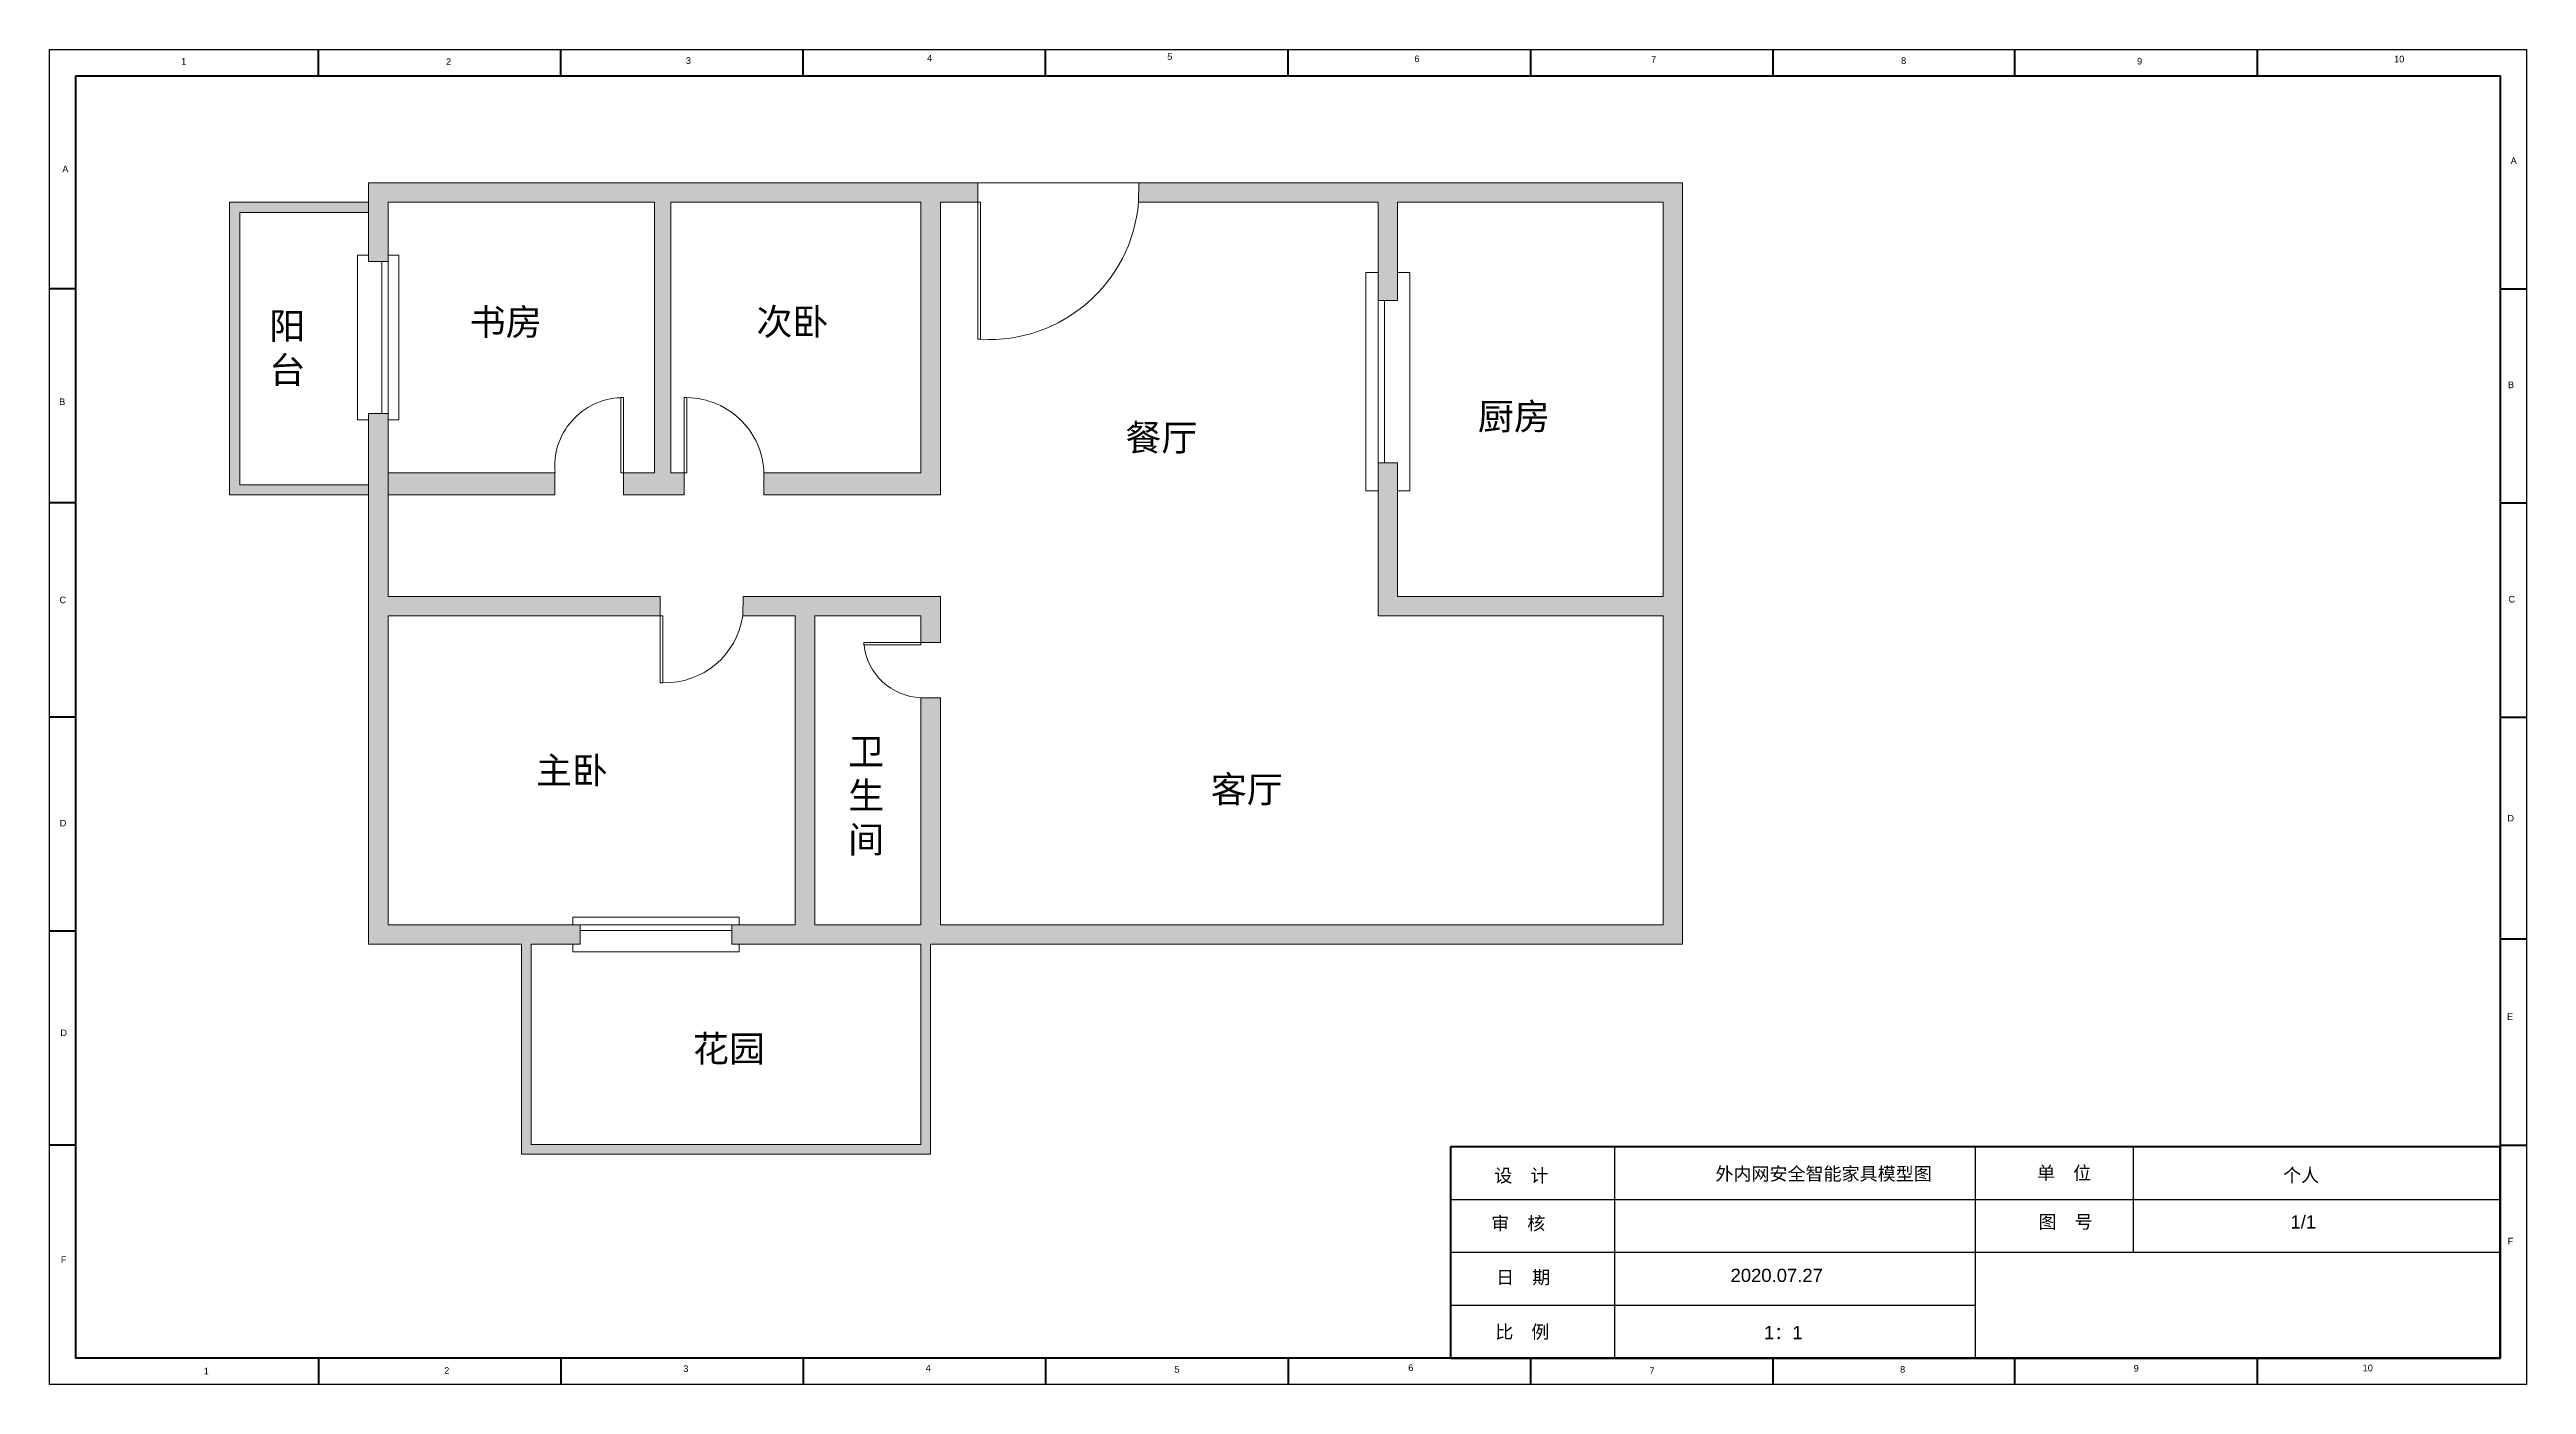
# Model space of a CAD drawing. Header units: millimetres. Extents: x 1357 to 2294, y 1769 to 2274.
import ezdxf

# ---------------------------------------------------------------- set-up
doc = ezdxf.new("R2010")
doc.units = ezdxf.units.MM
doc.layers.add('粗实线', color=2, linetype='Continuous', lineweight=50)
doc.layers.add('细实线', color=7, linetype='Continuous')
doc.styles.get("Standard").update_dxf_attribs({"font": 'arial.ttf', "height": 10})

msp = doc.modelspace()

# ---------------------------------------------------------------- hatches: boundary and pattern name
at = {"layer": '细实线', "lineweight": 13}
h = msp.add_hatch(color=256, dxfattribs=at)
h.dxf.hatch_style = 1
h.paths.add_polyline_path([(1708.42, 2224.03), (1477.87, 2224.03), (1477.87, 2194.3), (1485.21, 2194.3), (1485.21, 2216.69), (1586.02, 2216.69), (1586.02, 2114.3), (1574.29, 2114.3), (1574.29, 2105.95), (1597.32, 2105.95), (1597.32, 2114.3), (1592.2, 2114.3), (1592.2, 2216.69), (1686.84, 2216.69), (1686.84, 2114.3), (1627.44, 2114.3, -0.016068), (1627.44, 2112.41), (1627.44, 2105.95), (1639.3, 2105.95), (1694.18, 2105.95), (1694.18, 2216.69), (1708.42, 2216.69)])
h.paths.add_polyline_path([(1975.01, 2224.03), (1769.31, 2224.03), (1769.16, 2216.69), (1859.85, 2216.69), (1859.85, 2179.51), (1867.19, 2179.51), (1867.19, 2216.69), (1967.67, 2216.69), (1967.67, 2067.57), (1867.19, 2067.57), (1867.19, 2118.13), (1859.85, 2118.13), (1859.85, 2060.23), (1967.67, 2060.23), (1967.67, 1943.35), (1867.19, 1943.35), (1694.18, 1943.35), (1694.18, 2029.26), (1686.84, 2029.26), (1686.84, 1943.35), (1646.64, 1943.35), (1646.64, 2060.23), (1686.84, 2060.23), (1686.84, 2050.2), (1694.18, 2050.2), (1694.18, 2067.57), (1646.64, 2067.57), (1619.59, 2067.57), (1619.42, 2060.23), (1639.3, 2060.23), (1639.3, 1943.35), (1615.28, 1943.35), (1615.28, 1936.01), (1686.84, 1936.01), (1686.84, 1860.19), (1539.42, 1860.19), (1539.42, 1936.01), (1557.89, 1936.01), (1557.89, 1943.35), (1539.42, 1943.35), (1485.21, 1943.35), (1485.21, 2060.23), (1539.42, 2060.23), (1588.21, 2060.23), (1588.21, 2067.57), (1485.21, 2067.57), (1485.21, 2136.77), (1477.87, 2136.77), (1477.87, 2060.23), (1477.87, 1936.01), (1535.76, 1936.01), (1535.76, 1856.53), (1690.5, 1856.53), (1690.5, 1936.01), (1975.01, 1936.01)])
h.paths.add_polyline_path([(1429.1, 2212.79), (1477.87, 2212.79), (1477.87, 2216.69), (1425.2, 2216.69), (1425.2, 2105.95), (1477.87, 2105.95), (1477.87, 2109.84), (1429.1, 2109.84)])
h = msp.add_hatch(color=256, dxfattribs=at)
h.dxf.hatch_style = 1
h.paths.add_polyline_path([(1548.38, 2114.3), (1485.21, 2114.3), (1485.21, 2105.95), (1548.38, 2105.95)])

# ---------------------------------------------------------------- linework, layer by layer
at = {"layer": '粗实线', "lineweight": 50}
for p, q in [((1458.91, 2264.5), (1458.91, 2274.5)), ((1550.61, 2264.5), (1550.61, 2274.5)), ((1642.31, 2264.5), (1642.31, 2274.5)), ((1734.01, 2264.5), (1734.01, 2274.5)), ((1917.41, 2274.5), (1917.41, 2264.5)), ((2009.11, 2274.5), (2009.11, 2264.5)), ((2100.53, 2274.5), (2100.53, 2264.5)), ((2192.35, 2274.5), (2192.35, 2264.5)), ((1367.16, 2183.95), (1357.16, 2183.95)), ((2284.25, 2183.95), (2294.25, 2183.95)), ((1367.16, 2102.95), (1357.16, 2102.95)), ((2284.25, 2102.95), (2294.25, 2102.95)), ((1367.16, 2021.95), (1357.16, 2021.95)), ((2284.25, 2021.95), (2294.25, 2021.95)), ((1367.16, 1940.95), (1357.16, 1940.95)), ((2284.25, 1938.02), (2294.25, 1938.02)), ((1367.16, 1859.95), (1357.16, 1859.95)), ((2284.25, 1859.95), (2294.25, 1859.95)), ((1458.91, 1779.4), (1458.91, 1769.4)), ((1550.61, 1779.4), (1550.61, 1769.4)), ((1642.31, 1779.4), (1642.31, 1769.4)), ((1734.01, 1779.4), (1734.01, 1769.4)), ((1825.71, 1779.4), (1825.71, 1769.4)), ((1917.41, 1779.4), (1917.41, 1769.4)), ((2009.11, 1779.4), (2009.11, 1769.4)), ((2100.53, 1779.4), (2100.53, 1769.4)), ((2192.35, 1779.4), (2192.35, 1769.4))]:
    msp.add_line(p, q, dxfattribs=at)
at = {"layer": '粗实线'}
for p, q in [((1825.71, 2264.5), (1825.71, 2274.5)), ((1887.27, 1779.4), (1887.27, 1859.4)), ((1887.27, 1859.4), (2284.25, 1859.4)), ((2284.25, 1779.4), (2284.25, 1859.4)), ((1825.71, 1779.4), (1825.71, 1769.4)), ((1887.27, 1779.4), (2284.25, 1779.4))]:
    msp.add_line(p, q, dxfattribs=at)
msp.add_lwpolyline([(1367.16, 2264.5), (2284.25, 2264.5), (2284.25, 1779.4), (1367.16, 1779.4)], close=True, dxfattribs=at)
at = {"layer": '细实线', "lineweight": 13}
for p, q in [((1477.87, 2224.03), (1477.87, 2194.3)), ((1477.87, 2224.03), (1975.01, 2224.03)), ((1708.42, 2224.03), (1708.42, 2164.87)), ((1769.16, 2216.69), (1769.31, 2224.03)), ((1975.01, 2224.03), (1975.01, 1936.01)), ((1477.87, 2216.69), (1425.2, 2216.69)), ((1425.2, 2216.69), (1425.2, 2105.95)), ((1477.87, 2212.79), (1429.1, 2212.79)), ((1429.1, 2212.79), (1429.1, 2109.84)), ((1485.21, 2216.69), (1485.21, 2067.57)), ((1485.21, 2216.69), (1586.02, 2216.69)), ((1586.02, 2216.69), (1586.02, 2114.3)), ((1592.2, 2114.3), (1592.2, 2216.69)), ((1592.2, 2216.69), (1686.84, 2216.69)), ((1686.84, 2216.69), (1686.84, 2114.3)), ((1694.18, 2216.69), (1694.18, 2105.95)), ((1694.18, 2216.69), (1709.42, 2216.69)), ((1709.42, 2164.87), (1709.42, 2216.69)), ((1769.16, 2216.69), (1859.85, 2216.69)), ((1859.85, 2216.69), (1859.85, 2060.23)), ((1867.19, 2216.69), (1867.19, 2179.51)), ((1867.19, 2216.69), (1967.67, 2216.69)), ((1967.67, 2216.69), (1967.67, 2067.57)), ((1473.7, 2196.72), (1473.7, 2134.35)), ((1473.7, 2196.72), (1477.87, 2196.72)), ((1477.87, 2194.3), (1485.21, 2194.3)), ((1482.88, 2194.3), (1482.88, 2136.77)), ((1485.21, 2196.72), (1489.37, 2196.72)), ((1489.37, 2196.72), (1489.37, 2134.35)), ((1855.19, 2190.13), (1855.19, 2107.51)), ((1855.19, 2190.13), (1859.85, 2190.13)), ((1867.19, 2190.13), (1871.85, 2190.13)), ((1871.85, 2190.13), (1871.85, 2107.51)), ((1859.85, 2179.51), (1867.19, 2179.51)), ((1862.24, 2179.51), (1862.24, 2118.13)), ((1708.42, 2164.87), (1709.42, 2164.87)), ((1485.21, 2136.77), (1477.87, 2136.77)), ((1477.87, 2136.77), (1477.87, 2060.23)), ((1574.29, 2142.78), (1573.29, 2142.78)), ((1573.29, 2142.78), (1573.29, 2114.3)), ((1574.29, 2114.3), (1574.29, 2142.78)), ((1597.32, 2114.3), (1597.32, 2142.78)), ((1597.32, 2142.78), (1598.32, 2142.78)), ((1598.32, 2142.78), (1598.32, 2114.3)), ((1477.87, 2134.35), (1473.7, 2134.35)), ((1489.37, 2134.35), (1485.21, 2134.35)), ((1859.85, 2118.13), (1867.19, 2118.13)), ((1867.19, 2118.13), (1867.19, 2067.57)), ((1429.1, 2109.84), (1477.87, 2109.84)), ((1485.21, 2114.3), (1548.38, 2114.3)), ((1548.38, 2114.3), (1548.38, 2105.95)), ((1573.29, 2114.3), (1586.02, 2114.3)), ((1574.29, 2114.3), (1574.29, 2105.95)), ((1592.2, 2114.3), (1598.32, 2114.3)), ((1597.32, 2114.3), (1597.32, 2105.95)), ((1627.44, 2114.3), (1627.44, 2105.95)), ((1627.44, 2114.3), (1686.84, 2114.3)), ((1425.2, 2105.95), (1477.87, 2105.95)), ((1485.21, 2105.95), (1548.38, 2105.95)), ((1574.29, 2105.95), (1597.32, 2105.95)), ((1627.44, 2105.95), (1639.3, 2105.95)), ((1639.3, 2105.95), (1694.18, 2105.95)), ((1855.19, 2107.51), (1859.85, 2107.51)), ((1867.19, 2107.51), (1871.85, 2107.51)), ((1485.21, 2067.57), (1588.21, 2067.57)), ((1588.21, 2067.57), (1588.21, 2034.89)), ((1619.42, 2060.23), (1619.59, 2067.57)), ((1619.59, 2067.57), (1646.64, 2067.57)), ((1646.64, 2067.57), (1694.18, 2067.57)), ((1694.18, 2067.57), (1694.18, 2050.2)), ((1867.19, 2067.57), (1967.67, 2067.57)), ((1477.87, 2060.23), (1477.87, 1936.01)), ((1485.21, 2060.23), (1539.42, 2060.23)), ((1485.21, 2060.23), (1485.21, 1943.35)), ((1539.42, 2060.23), (1589.21, 2060.23)), ((1589.21, 2034.89), (1589.21, 2060.23)), ((1619.42, 2060.23), (1639.3, 2060.23)), ((1639.3, 2060.23), (1639.3, 1943.35)), ((1646.64, 2060.23), (1686.84, 2060.23)), ((1646.64, 2060.23), (1646.64, 1943.35)), ((1686.84, 2060.23), (1686.84, 2049.2)), ((1859.85, 2060.23), (1967.67, 2060.23)), ((1967.67, 2060.23), (1967.67, 1943.35)), ((1686.84, 2050.2), (1665.29, 2050.2)), ((1665.29, 2050.2), (1665.29, 2049.2)), ((1665.29, 2049.2), (1686.84, 2049.2)), ((1686.84, 2050.2), (1694.18, 2050.2)), ((1588.21, 2034.89), (1589.21, 2034.89)), ((1686.84, 2029.26), (1686.84, 1943.35)), ((1686.84, 2029.26), (1694.18, 2029.26)), ((1694.18, 2029.26), (1694.18, 1943.35)), ((1539.42, 1943.35), (1485.21, 1943.35)), ((1639.3, 1943.35), (1539.42, 1943.35)), ((1618.05, 1946.27), (1555.12, 1946.27)), ((1555.12, 1946.27), (1555.12, 1943.35)), ((1557.89, 1943.35), (1557.89, 1936.01)), ((1615.28, 1941.23), (1557.89, 1941.23)), ((1615.28, 1943.35), (1615.28, 1936.01)), ((1618.05, 1946.27), (1618.05, 1943.35)), ((1686.84, 1943.35), (1646.64, 1943.35)), ((1867.19, 1943.35), (1694.18, 1943.35)), ((1967.67, 1943.35), (1867.19, 1943.35)), ((1535.76, 1936.01), (1477.87, 1936.01)), ((1535.76, 1936.01), (1535.76, 1856.53)), ((1539.42, 1936.01), (1539.42, 1860.19)), ((1557.89, 1936.01), (1539.42, 1936.01)), ((1555.12, 1936.01), (1555.12, 1933.09)), ((1618.05, 1933.09), (1555.12, 1933.09)), ((1686.84, 1936.01), (1615.28, 1936.01)), ((1618.05, 1936.01), (1618.05, 1933.09)), ((1686.84, 1860.19), (1686.84, 1936.01)), ((1975.01, 1936.01), (1690.5, 1936.01)), ((1690.5, 1856.53), (1690.5, 1936.01)), ((1535.76, 1856.53), (1690.5, 1856.53)), ((1539.42, 1860.19), (1686.84, 1860.19))]:
    msp.add_line(p, q, dxfattribs=at)
at = {"layer": '细实线'}
for p, q in [((1949.36, 1779.4), (1949.36, 1859.4)), ((2085.76, 1779.4), (2085.76, 1859.4)), ((2145.55, 1819.4), (2145.55, 1859.4)), ((1887.27, 1839.4), (2284.25, 1839.4)), ((1887.27, 1819.4), (2284.25, 1819.4)), ((1887.27, 1799.4), (2085.76, 1799.4))]:
    msp.add_line(p, q, dxfattribs=at)
msp.add_lwpolyline([(1357.16, 2274.5), (2294.25, 2274.5), (2294.25, 1769.4), (1357.16, 1769.4)], close=True, dxfattribs=at)
at = {"layer": '细实线', "lineweight": 13}
for centre, radius, start, end in [((1712.68, 2221.46), 56.68, 266.7078, 355.16825), ((1574.25, 2116.81), 25.98, 92.10183, 185.53912), ((1598.03, 2113.36), 29.42, 358.15893, 89.44054), ((1590.02, 2064.6), 29.72, 268.44695, 351.54413), ((1687.56, 2051.65), 22.4, 186.29351, 268.17087)]:
    msp.add_arc(centre, radius, start, end, dxfattribs=at)

# ---------------------------------------------------------------- texts
at = {"layer": '粗实线', "lineweight": 50, "char_height": 2.5, "attachment_point": 1}
for s, width, insert in [('\\pxqc;1', 23.1506, (1396.35, 2271.28)), ('\\pxqc;2', 24.1666, (1496.07, 2271.15)), ('\\pxqc;3', 44.0901, (1576.82, 2271.59)), ('\\pxqc;4', 38.7007, (1670.75, 2272.43)), ('\\pxqc;5', 48.2727, (1756.85, 2273.12)), ('\\pxqc;6', 46.6375, (1851.16, 2272.23)), ('\\pxqc;7', 51.711, (1938.19, 2272.03)), ('\\pxqc;8', 55.3613, (2030.95, 2271.55)), ('\\pxqc;9', 54.5442, (2120.63, 2271.34)), ('\\pxqc;10', 70.4723, (2210.88, 2272.14)), ('\\pxqc;A', 8.0272, (1359.13, 2230.57)), ('A', 6.0014, (2288.25, 2233.7)), ('\\pxql;B', 7.0028, (2287.25, 2148.86)), ('\\pxqc;B', 5.5744, (1359.18, 2142.47)), ('\\pxqc;C', 6.2072, (1359.07, 2067.5)), ('C', 6.8323, (2287.42, 2067.77)), ('\\pxqc;D', 6.5455, (1358.99, 1983.04)), ('D', 7.2305, (2287.02, 1984.93)), ('\\pxqc;D', 5.4224, (1359.79, 1903.71)), ('E', 7.3498, (2286.9, 1909.79)), ('F', 5.1208, (2287.12, 1824.89)), ('\\pxqc;F', 5.9243, (1359.55, 1817.88)), ('\\pxqc;1', 41.6953, (1395.64, 1775.71)), ('\\pxqc;2', 51.216, (1481.84, 1775.94)), ('\\pxqc;3', 63.3797, (1566.2, 1776.59)), ('\\pxqc;4', 61.0323, (1659.07, 1776.8)), ('\\pxqc;5', 69.7817, (1748.78, 1776.37)), ('\\pxqc;6', 68.2879, (1838.02, 1777)), ('\\pxqc;7', 71.0621, (1927.91, 1775.94)), ('\\pxqc;8', 42.6962, (2036.89, 1776.35)), ('\\pxqc;9', 67.0558, (2113.09, 1776.76)), ('\\pxqc;10', 65.7174, (2201.33, 1776.9))]:
    msp.add_mtext_dynamic_manual_height_columns(s, width=width, gutter_width=12.5, heights=[0], dxfattribs=dict(at, insert=insert))
at = {"layer": '细实线', "lineweight": 13, "char_height": 10, "attachment_point": 1}
for s, width, gutter_width, insert in [('{\\fSimSun|b0|i0|c134|p2;阳台}', 18.3405, 50, (1440.31, 2174.93)), ('{\\fSimSun|b0|i0|c134|p2;厨房}', 45.3509, 50, (1897.54, 2140.67)), ('{\\fSimSun|b0|i0|c134|p2;餐厅}', 45.3509, 50, (1764.16, 2132.65)), ('{\\fSimSun|b0|i0|c134|p2;主卧}', 41.0152, 12.5, (1541.15, 2006.75)), ('{\\fSimSun|b0|i0|c134|p2;卫生间}', 16.2578, 50, (1659.32, 2013.92)), ('{\\fSimSun|b0|i0|c134|p2;客厅}', 45.3509, 50, (1796.48, 1999.58)), ('{\\fSimSun|b0|i0|c134|p2;花园}', 41.0152, 12.5, (1600.56, 1901.44))]:
    msp.add_mtext_dynamic_manual_height_columns(s, width=width, gutter_width=gutter_width, heights=[0], dxfattribs=dict(at, insert=insert))
for s, insert in [('{\\fSimSun|b0|i0|c134|p2;书房}', (1516.1, 2176.42)), ('{\\fSimSun|b0|i0|c134|p2;次卧}', (1624.59, 2176.52))]:
    msp.add_mtext(s, dxfattribs=dict(at, insert=insert))
at = {"layer": '细实线', "lineweight": 50, "char_height": 5, "attachment_point": 1}
for s, width, heights, insert in [('\\pxqc;{\\fSimSun|b0|i0|c134|p2;设  计}', 37.3984, [7.74], (1895.31, 1850.94)), ('\\pxqc;{\\fSimSun|b0|i0|c134|p2;外内网安全智能家具模型图}', 105.0261, [0], (1975.82, 1851.63)), ('\\pxqc;{\\fSimSun|b0|i0|c134|p2;单  位}', 36.6458, [0], (2101.02, 1851.91)), ('{\\fSimSun|b0|i0|c134|p2;个人}', 22.9849, [0], (2202.16, 1851.08)), ('\\pxqc;{\\fSimSun|b0|i0|c134|p2;审  核}', 30.4905, [0], (1897.59, 1832.84)), ('\\pxqc;{\\fSimSun|b0|i0|c134|p2;图  号}', 33.0879, [0], (2103.35, 1833.45)), ('\\pxqc;1/1', 59.26, [6.12], (2180.19, 1833.41)), ('\\pxqc;{\\fSimSun|b0|i0|c134|p2;日  期}', 34.1835, [0], (1897.59, 1812.47)), ('2020.07.27', 50.0632, [0], (1993.13, 1813.19)), ('\\pxqc;{\\fSimSun|b0|i0|c134|p2;比  例}', 33.0879, [0], (1897.81, 1791.8)), ('\\pxqc;1{\\fSimSun|b0|i0|c134|p2;：}1', 37.7001, [0], (1994.22, 1791.53))]:
    msp.add_mtext_dynamic_manual_height_columns(s, width=width, gutter_width=12.5, heights=heights, dxfattribs=dict(at, insert=insert))

doc.saveas('drawing.dxf')
